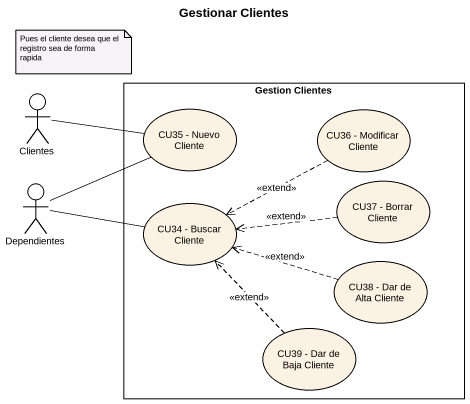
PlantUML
@startuml
title Gestionar Clientes
actor Clientes
rectangle "Gestion Clientes" as Gestion_Clientes {
  usecase "CU35 - Nuevo Cliente" as CU35_Nuevo_Cliente
  usecase "CU36 - Modificar Cliente" as CU36_Modificar_Cliente
  usecase "CU37 - Borrar Cliente" as CU37_Borrar_Cliente
  usecase "CU34 - Buscar Cliente" as CU34_Buscar_Cliente
  usecase "CU38 - Dar de Alta Cliente" as CU38_Dar_de_Alta_Cliente
  usecase "CU39 - Dar de Baja Cliente" as CU39_Dar_de_Baja_Cliente
}
actor Dependientes
Clientes -right- CU35_Nuevo_Cliente
CU36_Modificar_Cliente .left.> CU34_Buscar_Cliente : <<extend>>
Dependientes -right- CU35_Nuevo_Cliente
Dependientes -right- CU34_Buscar_Cliente
CU37_Borrar_Cliente .left.> CU34_Buscar_Cliente : <<extend>>
CU38_Dar_de_Alta_Cliente .left.> CU34_Buscar_Cliente : <<extend>>
CU39_Dar_de_Baja_Cliente .up.> CU34_Buscar_Cliente : <<extend>>
note as N1
  Pues el cliente desea que el
  registro sea de forma rapida
end note
@enduml
